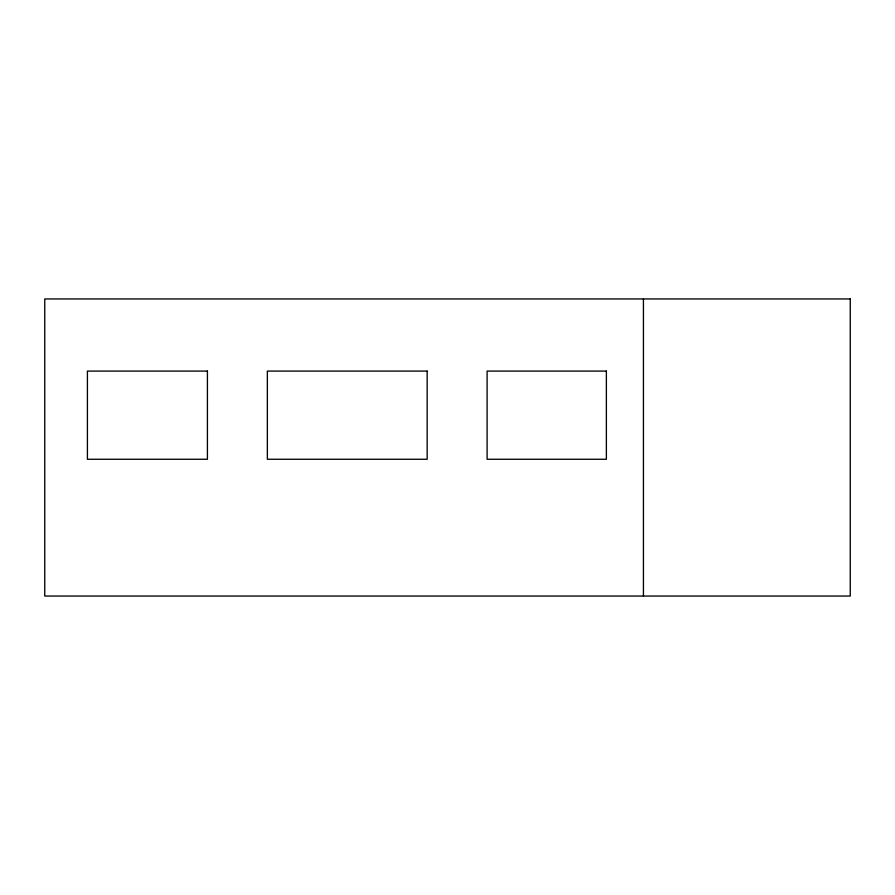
<?xml version="1.0" encoding="UTF-8"?>
<svg xmlns="http://www.w3.org/2000/svg" width="895" height="895" viewBox="0 0 895 895"><rect width="100%" height="100%" fill="white"/><g stroke="black" fill="none" stroke-linecap="round" stroke-linejoin="round"><path stroke-width="1.34" d="M643.427 298.952L643.427 596.048M850.25 298.952L44.75 298.952L44.75 596.048L850.25 596.048L850.25 298.952M207.416 371.089L87.408 371.089L87.408 459.258L207.416 459.258L207.416 371.089M427.161 371.089L267.359 371.089L267.359 459.258L427.161 459.258L427.161 371.089M606.374 371.089L487.104 371.089L487.104 459.258L606.374 459.258L606.374 371.089"/></g></svg>
